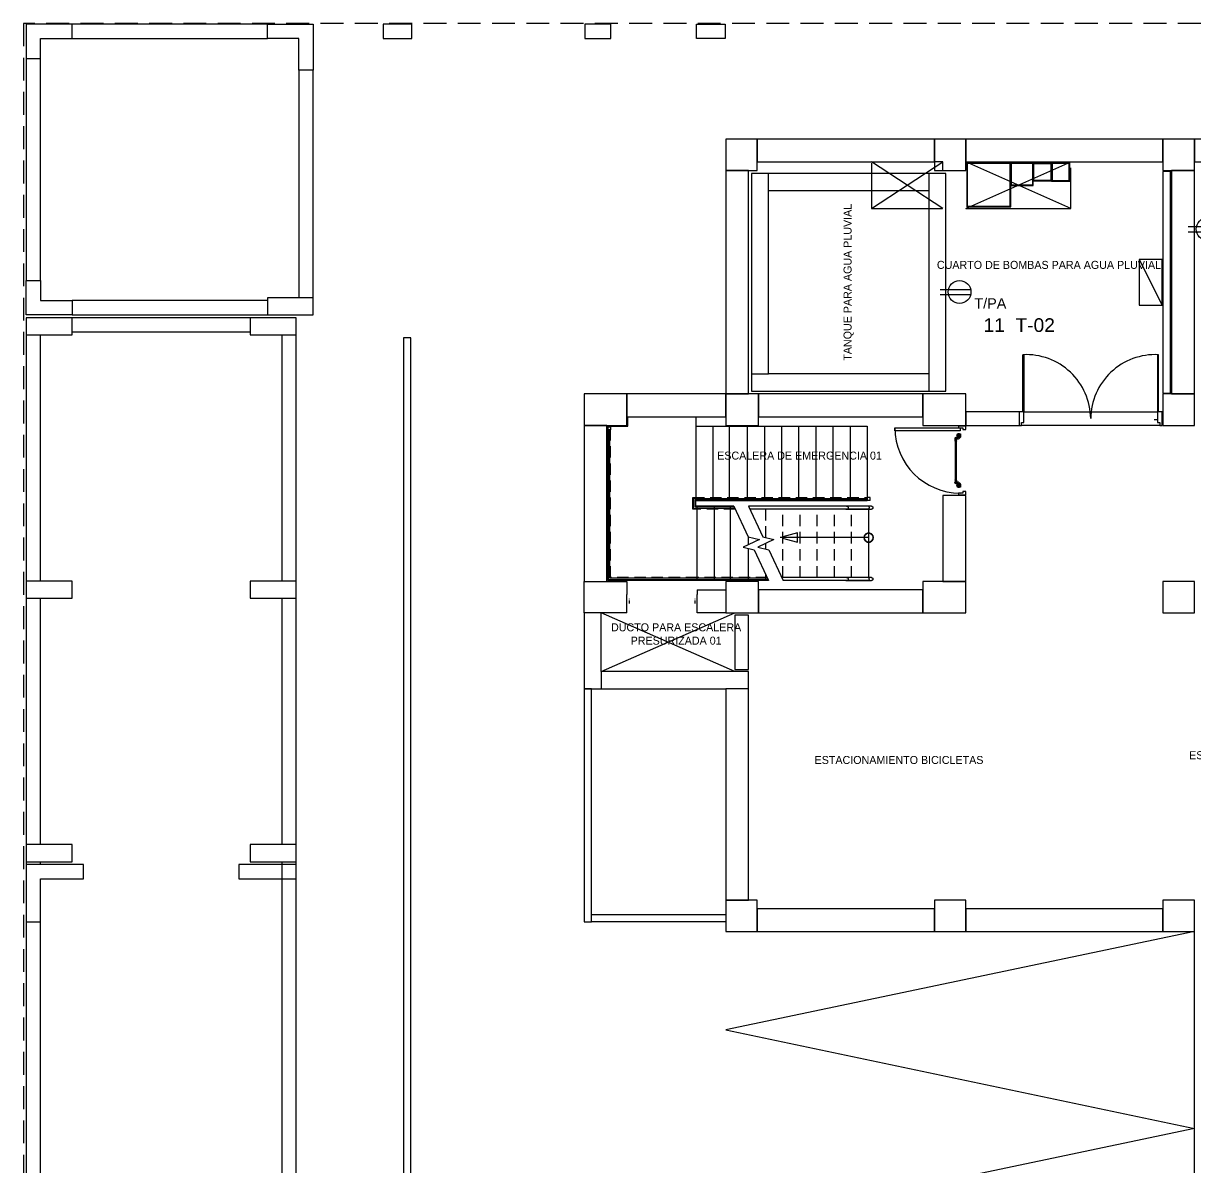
# Model space of a CAD drawing. Header units: metres. Extents: x 0 to 50, y 0 to 40.
# Drawn here: x 0 to 20.51, y 19.98 to 40 of the extents above; entities that cross this region are included whole.
import ezdxf

# ---------------------------------------------------------------- set-up
doc = ezdxf.new("R2010")
doc.units = ezdxf.units.M
doc.linetypes.add('dash', pattern=[0.6, 0.4, -0.2])
doc.linetypes.add('trazo pequeño', pattern=[0.3, 0.2, -0.1])
for name, color, linetype in [('ARQ-DUCTOS', 7, 'Continuous'), ('ARQ-ESCALERAS', 7, 'Continuous'), ('ARQ-LIMITE', 7, 'Continuous'), ('ARQ-MUROS', 7, 'Continuous'), ('ARQ-NOMBRES', 7, 'Continuous'), ('ARQ-PUERTAS', 7, 'Continuous'), ('ARQ-RAMPAS', 7, 'Continuous'), ('EST-COLUMNAS', 7, 'Continuous'), ('EST-PLACAS', 7, 'Continuous')]:
    doc.layers.add(name, color=color, linetype=linetype)
doc.layers.add('IE-TOMAS-T01', color=1, linetype='Continuous', lineweight=30, true_color=0xbb2738)
doc.layers.add('IE-TOMAS-T02', color=5, linetype='Continuous', lineweight=30, true_color=0x1268b2)
doc.styles.add('EI_TEXTO', font='arial.ttf')

# ---------------------------------------------------------------- blocks, each defined once
blk = doc.blocks.new('IE_TN_EST110')
at = {"color": 0, "lineweight": -2}
for p, q in [((-3.4, 0.45), (1.95, 0.45)), ((-3.4, -0.45), (1.95, -0.45))]:
    blk.add_line(p, q, dxfattribs=at)
blk.add_circle((0, 0), 2, dxfattribs=at)
at = {"color": 0, "style": 'EI_TEXTO', "flags": 1}
for tag in ['ALIMENTACION', 'TIPO', 'TABLERO', 'TENSION', 'SISTEMA', 'OBSERVACIONES', 'CONFIGURACION', 'CORRIENTE', 'CLASE_REFERENCIA', 'DESCRIPCION', 'MONTAJE', 'NORMA', 'PAGINA_DGE', 'NUM_TOMAS', 'ESTADO', 'FUENTE_CANTIDADES', 'IP']:
    blk.add_attdef(tag, (0, 0), '', height=2.5, dxfattribs=at)
at = {"color": 0, "style": 'EI_TEXTO'}
for tag, p in [('CODIGO', (10, 0.5)), ('DISTINTIVO', (2.9, -2.6)), ('CIRCUITO', (10, -3)), ('ALTURA', (10, -6.5)), ('NOTA_MONTAJE', (10, -10))]:
    blk.add_attdef(tag, p, '', height=2.5, dxfattribs=at)
blk = doc.blocks.new('IE_TN_M040')
at = {"color": 0, "lineweight": -2}
for p, q in [((-3.4, 0.45), (1.95, 0.45)), ((-3.4, -0.45), (1.95, -0.45))]:
    blk.add_line(p, q, dxfattribs=at)
blk.add_circle((0, 0), 2, dxfattribs=at)
at = {"color": 0, "style": 'EI_TEXTO', "flags": 1}
for tag in ['ALIMENTACION', 'TIPO', 'TABLERO', 'TENSION', 'SISTEMA', 'OBSERVACIONES', 'CONFIGURACION', 'CORRIENTE', 'CLASE_REFERENCIA', 'DESCRIPCION', 'MONTAJE', 'NORMA', 'PAGINA_DGE', 'NUM_TOMAS', 'ESTADO', 'FUENTE_CANTIDADES', 'IP']:
    blk.add_attdef(tag, (0, 0), '', height=2.5, dxfattribs=at)
at = {"color": 0, "style": 'EI_TEXTO'}
for tag, p in [('CODIGO', (10, 0.5)), ('DISTINTIVO', (2.9, -2.6)), ('CIRCUITO', (10, -3)), ('ALTURA', (10, -6.5)), ('NOTA_MONTAJE', (10, -10))]:
    blk.add_attdef(tag, p, '', height=2.5, dxfattribs=at)

msp = doc.modelspace()

# ---------------------------------------------------------------- linework, layer by layer
at = {"layer": 'ARQ-DUCTOS', "color": 0, "lineweight": -2}
for p, q in [((14.84, 36.76), (16.09, 37.575)), ((16.09, 36.76), (14.84, 37.575)), ((14.84, 37.552), (14.84, 37.383)), ((16.09, 37.575), (15.948, 37.575)), ((16.09, 37.433), (16.09, 37.575)), ((16.49, 36.76), (18.325, 37.575)), ((18.325, 36.76), (16.49, 37.575)), ((17.275, 37.56), (16.505, 37.56)), ((16.505, 37.56), (16.505, 36.79)), ((16.515, 37.55), (16.515, 36.8)), ((17.265, 37.55), (16.515, 37.55)), ((17.265, 36.8), (17.265, 37.55)), ((17.67, 37.56), (17.275, 37.56)), ((17.275, 37.56), (17.275, 37.165)), ((17.275, 36.79), (17.275, 37.56)), ((17.285, 37.55), (17.285, 37.175)), ((17.66, 37.55), (17.285, 37.55)), ((17.66, 37.175), (17.66, 37.55)), ((17.67, 37.56), (17.99, 37.56)), ((17.67, 37.24), (17.67, 37.56)), ((17.67, 37.165), (17.67, 37.56)), ((17.68, 37.55), (17.98, 37.55)), ((17.68, 37.25), (17.68, 37.55)), ((17.98, 37.55), (17.98, 37.25)), ((17.99, 37.56), (17.99, 37.24)), ((18.31, 37.56), (17.99, 37.56)), ((18.3, 37.55), (18, 37.55)), ((18, 37.55), (18, 37.25)), ((18.3, 37.25), (18.3, 37.55)), ((18.31, 37.24), (18.31, 37.56)), ((14.84, 37.367), (14.84, 37.083)), ((18.325, 36.76), (18.325, 37.47)), ((17.275, 37.165), (17.67, 37.165)), ((17.285, 37.175), (17.66, 37.175)), ((17.99, 37.24), (17.67, 37.24)), ((17.98, 37.25), (17.68, 37.25)), ((17.99, 37.24), (18.31, 37.24)), ((18, 37.25), (18.3, 37.25)), ((14.84, 37.067), (14.84, 36.76)), ((14.84, 36.76), (15.832, 36.76)), ((15.848, 36.76), (16.082, 36.76)), ((16.498, 36.76), (18.325, 36.76)), ((16.505, 36.79), (17.275, 36.79)), ((16.515, 36.8), (17.265, 36.8)), ((19.925, 35.87), (19.525, 35.87)), ((19.525, 35.87), (19.525, 35.07)), ((19.525, 35.87), (19.925, 35.07)), ((19.925, 35.07), (19.925, 35.87)), ((19.525, 35.07), (19.925, 35.07)), ((10.11, 28.655), (12.45, 29.685)), ((12.45, 28.655), (10.11, 29.685))]:
    msp.add_line(p, q, dxfattribs=at)
at = {"layer": 'ARQ-ESCALERAS', "color": 0, "lineweight": -2}
for p, q in [((10.575, 33.115), (11.765, 33.115)), ((10.575, 32.95), (10.575, 33.115)), ((11.765, 33.115), (11.765, 32.95)), ((10.225, 32.95), (10.575, 32.95)), ((10.225, 30.25), (10.225, 32.95)), ((10.237, 32.885), (10.263, 32.885)), ((10.237, 30.262), (10.237, 32.885)), ((10.263, 30.288), (10.263, 32.885)), ((11.765, 32.95), (14.765, 32.95)), ((11.765, 32.95), (11.765, 31.65)), ((12.065, 32.95), (12.065, 31.65)), ((12.35, 32.95), (12.35, 31.65)), ((12.665, 32.95), (12.665, 31.65)), ((12.965, 32.95), (12.965, 31.65)), ((13.265, 32.95), (13.265, 31.65)), ((13.565, 32.95), (13.565, 31.65)), ((13.865, 32.95), (13.865, 31.65)), ((14.165, 32.95), (14.165, 31.65)), ((14.465, 32.95), (14.465, 31.65)), ((14.765, 32.95), (14.765, 31.65)), ((11.727, 31.688), (14.765, 31.688)), ((11.727, 31.512), (11.727, 31.688)), ((11.753, 31.662), (14.765, 31.662)), ((11.753, 31.538), (11.753, 31.662)), ((11.765, 31.65), (14.765, 31.65)), ((11.765, 31.55), (11.765, 31.65)), ((14.765, 31.688), (14.765, 31.662)), ((11.79, 31.512), (11.727, 31.512)), ((11.79, 31.538), (11.753, 31.538)), ((12.433, 31.55), (11.765, 31.55)), ((11.79, 30.25), (11.79, 31.55)), ((12.439, 31.538), (11.79, 31.538)), ((12.451, 31.512), (11.79, 31.512)), ((12.09, 30.25), (12.09, 31.55)), ((12.375, 30.25), (12.375, 31.55)), ((12.433, 31.55), (12.683, 31.013)), ((12.69, 31.55), (12.687, 31.55)), ((12.687, 31.55), (12.71, 31.5)), ((14.79, 31.55), (12.687, 31.55)), ((12.99, 31.55), (12.69, 31.55)), ((14.79, 31.5), (12.71, 31.5)), ((13.29, 31.55), (12.99, 31.55)), ((13.59, 31.55), (13.29, 31.55)), ((13.89, 31.55), (13.59, 31.55)), ((14.19, 31.55), (13.89, 31.55)), ((14.49, 31.55), (14.19, 31.55)), ((14.79, 31.55), (14.39, 31.55)), ((14.39, 31.5), (14.79, 31.5)), ((14.79, 31.55), (14.49, 31.55)), ((14.84, 31.55), (14.79, 31.55)), ((14.79, 30.3), (14.79, 31.5)), ((14.79, 31.5), (14.84, 31.5)), ((12.683, 31.013), (12.878, 30.966)), ((12.69, 30.879), (12.69, 31.012)), ((13.29, 31.001), (13.243, 31.001)), ((13.543, 31.082), (13.29, 31.014)), ((13.29, 31.014), (13.29, 30.989)), ((13.59, 31.001), (13.29, 31.001)), ((13.29, 30.989), (13.345, 30.974)), ((13.345, 30.974), (13.543, 30.921)), ((13.543, 30.921), (13.543, 31.082)), ((13.89, 31.001), (13.59, 31.001)), ((14.19, 31.001), (13.89, 31.001)), ((14.49, 31.001), (14.19, 31.001)), ((14.79, 31.001), (14.49, 31.001)), ((14.718, 31.036), (14.71, 31.001)), ((14.71, 31.001), (14.718, 30.967)), ((14.74, 31.064), (14.718, 31.036)), ((14.772, 31.079), (14.74, 31.064)), ((14.808, 31.079), (14.772, 31.079)), ((14.84, 31.064), (14.808, 31.079)), ((14.862, 31.036), (14.84, 31.064)), ((14.87, 31.001), (14.862, 31.036)), ((14.862, 30.967), (14.87, 31.001)), ((12.878, 30.966), (12.594, 30.834)), ((12.594, 30.834), (12.789, 30.787)), ((12.69, 30.25), (12.69, 30.811)), ((12.789, 30.787), (13.039, 30.25)), ((14.718, 30.967), (14.74, 30.939)), ((14.74, 30.939), (14.772, 30.923)), ((14.772, 30.923), (14.79, 30.923)), ((14.79, 30.923), (14.808, 30.923)), ((14.808, 30.923), (14.84, 30.939)), ((14.84, 30.939), (14.862, 30.967)), ((12.99, 30.25), (12.99, 30.355)), ((11.79, 30.25), (10.225, 30.25)), ((11.79, 30.262), (10.237, 30.262)), ((11.79, 30.288), (10.263, 30.288)), ((13.021, 30.288), (11.79, 30.288)), ((13.033, 30.262), (11.79, 30.262)), ((13.039, 30.25), (11.79, 30.25)), ((13.27, 30.3), (13.293, 30.25)), ((14.79, 30.3), (13.27, 30.3)), ((13.59, 30.25), (13.293, 30.25)), ((14.79, 30.25), (13.293, 30.25)), ((13.89, 30.25), (13.59, 30.25)), ((14.19, 30.25), (13.89, 30.25)), ((14.49, 30.25), (14.19, 30.25)), ((14.79, 30.3), (14.39, 30.3)), ((14.39, 30.25), (14.79, 30.25)), ((14.79, 30.25), (14.49, 30.25)), ((14.84, 30.3), (14.79, 30.3)), ((14.79, 30.25), (14.84, 30.25))]:
    msp.add_line(p, q, dxfattribs=at)
at = {"layer": 'ARQ-ESCALERAS', "color": 0, "linetype": 'Trazo pequeño', "lineweight": -2}
for p, q in [((10.275, 32.935), (10.225, 32.935)), ((10.225, 32.935), (10.225, 32.885)), ((10.225, 30.25), (10.225, 32.935)), ((10.275, 32.885), (10.225, 32.885)), ((10.275, 32.935), (10.275, 32.885)), ((10.275, 30.3), (10.275, 32.935)), ((11.715, 31.7), (14.765, 31.7)), ((11.715, 31.5), (11.715, 31.7)), ((14.765, 31.65), (14.765, 31.7)), ((14.815, 31.7), (14.765, 31.7)), ((14.815, 31.65), (14.765, 31.65)), ((14.815, 31.65), (14.815, 31.7)), ((11.79, 31.5), (11.715, 31.5)), ((11.79, 31.55), (11.765, 31.55)), ((12.433, 31.55), (11.79, 31.55)), ((12.456, 31.5), (11.79, 31.5)), ((12.433, 31.55), (12.456, 31.5)), ((12.99, 31), (12.99, 31.5)), ((13.29, 30.3), (13.29, 31.5)), ((13.59, 30.3), (13.59, 31.5)), ((13.89, 30.3), (13.89, 31.5)), ((14.19, 30.3), (14.19, 31.5)), ((14.49, 30.3), (14.49, 31.5)), ((12.99, 30.8), (12.99, 30.9)), ((11.79, 30.3), (10.275, 30.3)), ((13.016, 30.3), (11.79, 30.3)), ((13.016, 30.3), (13.039, 30.25))]:
    msp.add_line(p, q, dxfattribs=at)
at = {"layer": 'ARQ-ESCALERAS', "color": 0, "linetype": 'Continuous', "lineweight": -2}
for p, q in [((12.687, 31.55), (12.937, 31.013)), ((12.937, 31.013), (13.132, 30.966)), ((13.132, 30.966), (12.848, 30.834)), ((12.848, 30.834), (13.043, 30.787)), ((13.043, 30.787), (13.293, 30.25))]:
    msp.add_line(p, q, dxfattribs=at)
at = {"layer": 'ARQ-ESCALERAS', "color": 0, "lineweight": -2, "flags": 128}
for points in [[(14.39, 31.5), (14.399, 31.5), (14.408, 31.501), (14.416, 31.503), (14.423, 31.506), (14.429, 31.51), (14.433, 31.513), (14.437, 31.518), (14.438, 31.522), (14.438, 31.527), (14.437, 31.531), (14.433, 31.536), (14.429, 31.54), (14.423, 31.543), (14.416, 31.546), (14.408, 31.548), (14.399, 31.549), (14.39, 31.55)], [(14.39, 30.25), (14.399, 30.251), (14.408, 30.252), (14.416, 30.254), (14.423, 30.257), (14.429, 30.26), (14.433, 30.264), (14.437, 30.269), (14.438, 30.273), (14.438, 30.278), (14.437, 30.282), (14.433, 30.287), (14.429, 30.29), (14.423, 30.294), (14.416, 30.297), (14.408, 30.299), (14.399, 30.3), (14.39, 30.3)]]:
    msp.add_lwpolyline(points, dxfattribs=at)
at = {"layer": 'ARQ-ESCALERAS', "color": 0, "lineweight": -2}
msp.add_circle((14.79, 31.001), 0.08, dxfattribs=at)
for points, knots in [([(14.79, 31.55), (14.791, 31.55), (14.792, 31.549), (14.794, 31.546), (14.795, 31.542), (14.796, 31.535), (14.797, 31.525), (14.796, 31.514), (14.795, 31.507), (14.794, 31.503), (14.792, 31.5), (14.791, 31.5), (14.79, 31.5)], [0, 0, 0, 0, 0.083333, 0.166667, 0.25, 0.333333, 0.5, 0.666667, 0.75, 0.833333, 0.916667, 1, 1, 1, 1]), ([(14.84, 31.55), (14.842, 31.55), (14.845, 31.549), (14.85, 31.548), (14.852, 31.547), (14.854, 31.545), (14.856, 31.544), (14.857, 31.543), (14.859, 31.541), (14.86, 31.539), (14.862, 31.537), (14.863, 31.534), (14.865, 31.53), (14.865, 31.525), (14.865, 31.519), (14.863, 31.515), (14.862, 31.512), (14.86, 31.51), (14.859, 31.508), (14.857, 31.507), (14.855, 31.505), (14.853, 31.503), (14.851, 31.502), (14.849, 31.501), (14.845, 31.5), (14.842, 31.5), (14.84, 31.5)], [0, 0, 0, 0, 0.083333, 0.125, 0.166667, 0.1875, 0.208333, 0.25, 0.270833, 0.291667, 0.333333, 0.375, 0.416667, 0.5, 0.583333, 0.625, 0.666667, 0.708333, 0.729167, 0.75, 0.791667, 0.833333, 0.854167, 0.875, 0.916667, 1, 1, 1, 1]), ([(14.79, 30.3), (14.791, 30.3), (14.792, 30.3), (14.794, 30.297), (14.795, 30.293), (14.796, 30.286), (14.797, 30.275), (14.796, 30.265), (14.795, 30.258), (14.794, 30.254), (14.792, 30.251), (14.791, 30.25), (14.79, 30.25)], [0, 0, 0, 0, 0.083333, 0.166667, 0.25, 0.333333, 0.5, 0.666667, 0.75, 0.833333, 0.916667, 1, 1, 1, 1]), ([(14.84, 30.3), (14.842, 30.3), (14.845, 30.3), (14.85, 30.299), (14.852, 30.297), (14.854, 30.296), (14.856, 30.295), (14.857, 30.293), (14.859, 30.292), (14.86, 30.29), (14.862, 30.288), (14.863, 30.285), (14.865, 30.281), (14.865, 30.275), (14.865, 30.27), (14.863, 30.266), (14.862, 30.263), (14.86, 30.261), (14.859, 30.259), (14.857, 30.257), (14.855, 30.256), (14.853, 30.254), (14.851, 30.253), (14.849, 30.252), (14.845, 30.251), (14.842, 30.25), (14.84, 30.25)], [0, 0, 0, 0, 0.083333, 0.125, 0.166667, 0.1875, 0.208333, 0.25, 0.270833, 0.291667, 0.333333, 0.375, 0.416667, 0.5, 0.583333, 0.625, 0.666667, 0.708333, 0.729167, 0.75, 0.791667, 0.833333, 0.854167, 0.875, 0.916667, 1, 1, 1, 1])]:
    msp.add_open_spline(points, degree=3, knots=knots, dxfattribs=at)
at = {"layer": 'ARQ-LIMITE', "color": 0, "linetype": 'Dash', "lineweight": -2}
for p, q in [((0, 40), (0, 0)), ((50, 40), (0, 40))]:
    msp.add_line(p, q, dxfattribs=at)
at = {"layer": 'ARQ-MUROS', "color": 0, "lineweight": -2}
for p, q in [((4.27, 39.985), (0.85, 39.985)), ((0.85, 39.735), (4.27, 39.735)), ((0.05, 39.385), (0.05, 35.5)), ((0.3, 35.5), (0.3, 39.385)), ((4.82, 39.185), (4.82, 35.2)), ((5.07, 35.2), (5.07, 39.185)), ((25.52, 37.975), (20.49, 37.975)), ((20.49, 37.975), (20.49, 37.575)), ((20.49, 37.575), (25.52, 37.575)), ((19.94, 37.41), (19.94, 33.53)), ((20.07, 37.41), (19.94, 37.41)), ((20.07, 33.53), (20.07, 37.41)), ((4.27, 35.15), (0.85, 35.15)), ((0.85, 34.9), (4.27, 34.9)), ((3.97, 34.85), (0.85, 34.85)), ((0.05, 34.55), (0.05, 30.239)), ((0.3, 30.239), (0.3, 34.55)), ((0.85, 34.6), (3.97, 34.6)), ((4.52, 34.55), (4.52, 30.239)), ((4.77, 30.239), (4.77, 34.55)), ((6.65, 34.5), (6.65, 5.37)), ((6.78, 34.5), (6.65, 34.5)), ((6.78, 5.37), (6.78, 34.5)), ((19.94, 33.53), (20.07, 33.53)), ((17.425, 33.205), (16.49, 33.205)), ((16.49, 33.205), (16.49, 32.965)), ((17.505, 33.205), (19.845, 33.205)), ((16.49, 32.965), (17.425, 32.965)), ((19.882, 32.965), (17.467, 32.965)), ((0.05, 29.939), (0.05, 25.627)), ((0.3, 25.627), (0.3, 29.939)), ((4.52, 29.939), (4.52, 25.627)), ((4.77, 25.627), (4.77, 29.939)), ((10.6, 29.929), (10.6, 29.921)), ((10.6, 29.902), (10.6, 29.848)), ((11.75, 29.929), (11.75, 29.921)), ((11.75, 29.902), (11.75, 29.848)), ((12.69, 29.645), (12.45, 29.645)), ((12.45, 29.645), (12.45, 28.695)), ((12.69, 28.695), (12.69, 29.645)), ((12.45, 28.695), (12.69, 28.695)), ((9.81, 28.355), (9.81, 24.275)), ((9.94, 24.275), (9.94, 28.355)), ((12.29, 28.355), (12.29, 24.655)), ((12.69, 24.655), (12.69, 28.355)), ((0.05, 25.327), (0.05, 25.277)), ((0.3, 25.277), (0.3, 25.327)), ((4.52, 25.327), (4.52, 5.62)), ((4.77, 5.62), (4.77, 25.327)), ((12.29, 24.655), (12.69, 24.655)), ((15.94, 24.505), (12.84, 24.505)), ((12.84, 24.505), (12.84, 24.105)), ((15.94, 24.105), (15.94, 24.505)), ((19.94, 24.505), (16.49, 24.505)), ((16.49, 24.505), (16.49, 24.105)), ((19.94, 24.105), (19.94, 24.505)), ((0.05, 24.277), (0.05, 18.655)), ((0.3, 18.655), (0.3, 24.277)), ((9.81, 24.275), (9.94, 24.275)), ((9.94, 24.405), (12.29, 24.405)), ((12.29, 24.275), (9.94, 24.275)), ((12.84, 24.105), (15.94, 24.105)), ((16.49, 24.105), (19.94, 24.105))]:
    msp.add_line(p, q, dxfattribs=at)
at = {"layer": 'ARQ-PUERTAS', "color": 0, "lineweight": -2}
for p, q in [((17.49, 33.205), (17.49, 34.202)), ((17.505, 34.202), (17.49, 34.202)), ((17.505, 34.202), (17.505, 33.205)), ((19.846, 34.202), (19.846, 33.205)), ((19.846, 34.202), (19.86, 34.202)), ((19.86, 33.205), (19.86, 34.202)), ((17.505, 33.205), (17.425, 33.205)), ((17.425, 33.205), (17.425, 32.965)), ((17.505, 33.015), (17.505, 33.205)), ((19.835, 33.065), (19.785, 33.065)), ((19.925, 33.205), (19.845, 33.205)), ((19.845, 33.205), (19.845, 33.015)), ((19.925, 32.965), (19.925, 33.205)), ((15.25, 32.92), (16.39, 32.92)), ((15.25, 32.87), (15.25, 32.92)), ((16.39, 32.87), (15.25, 32.87)), ((16.335, 32.792), (16.347, 32.819)), ((16.358, 32.819), (16.347, 32.819)), ((16.359, 32.792), (16.358, 32.819)), ((16.371, 32.819), (16.358, 32.819)), ((16.49, 32.95), (16.36, 32.95)), ((16.36, 32.95), (16.36, 32.92)), ((16.36, 32.92), (16.44, 32.92)), ((16.374, 32.792), (16.371, 32.819)), ((16.377, 32.819), (16.371, 32.819)), ((16.377, 32.792), (16.377, 32.819)), ((16.377, 32.819), (16.395, 32.819)), ((16.39, 32.92), (16.39, 32.87)), ((16.397, 32.819), (16.395, 32.819)), ((16.395, 32.819), (16.395, 32.792)), ((16.397, 32.792), (16.397, 32.819)), ((16.397, 32.819), (16.399, 32.819)), ((16.399, 32.792), (16.399, 32.819)), ((16.44, 32.92), (16.44, 32.89)), ((16.44, 32.89), (16.49, 32.89)), ((16.49, 32.89), (16.49, 32.95)), ((17.425, 32.965), (17.467, 32.965)), ((17.467, 33.015), (17.505, 33.015)), ((17.467, 32.965), (17.467, 33.015)), ((19.845, 33.015), (19.882, 33.015)), ((19.882, 33.015), (19.882, 32.965)), ((19.882, 32.965), (19.925, 32.965)), ((16.297, 32.745), (16.297, 32.737)), ((16.297, 32.737), (16.297, 32.726)), ((16.297, 32.726), (16.299, 32.725)), ((16.298, 32.726), (16.3, 32.718)), ((16.3, 32.725), (16.3, 32.725)), ((16.301, 32.715), (16.301, 32.717)), ((16.303, 32.691), (16.301, 32.715)), ((16.303, 32.691), (16.303, 32.69)), ((16.304, 32.735), (16.346, 32.735)), ((16.304, 32.691), (16.304, 32.008)), ((16.308, 32.751), (16.308, 32.736)), ((16.308, 32.736), (16.308, 32.728)), ((16.309, 32.728), (16.352, 32.728)), ((16.319, 32.726), (16.326, 32.727)), ((16.323, 32.691), (16.327, 32.691)), ((16.327, 32.719), (16.328, 32.728)), ((16.327, 32.716), (16.327, 32.718)), ((16.328, 32.692), (16.327, 32.716)), ((16.328, 32.692), (16.327, 32.691)), ((16.327, 32.008), (16.327, 32.691)), ((16.335, 32.792), (16.335, 32.791)), ((16.342, 32.792), (16.335, 32.792)), ((16.335, 32.791), (16.342, 32.791)), ((16.347, 32.77), (16.335, 32.791)), ((16.342, 32.792), (16.343, 32.792)), ((16.343, 32.791), (16.342, 32.791)), ((16.359, 32.792), (16.343, 32.792)), ((16.343, 32.791), (16.359, 32.791)), ((16.347, 32.77), (16.349, 32.77)), ((16.36, 32.77), (16.349, 32.77)), ((16.374, 32.792), (16.359, 32.792)), ((16.359, 32.791), (16.359, 32.792)), ((16.374, 32.791), (16.359, 32.791)), ((16.359, 32.785), (16.359, 32.791)), ((16.359, 32.785), (16.367, 32.785)), ((16.364, 32.77), (16.362, 32.77)), ((16.368, 32.77), (16.371, 32.77)), ((16.371, 32.77), (16.374, 32.791)), ((16.371, 32.77), (16.377, 32.77)), ((16.374, 32.792), (16.376, 32.792)), ((16.374, 32.792), (16.377, 32.792)), ((16.374, 32.791), (16.377, 32.791)), ((16.376, 32.791), (16.374, 32.791)), ((16.375, 32.77), (16.375, 32.767)), ((16.375, 32.767), (16.375, 32.758)), ((16.395, 32.792), (16.377, 32.792)), ((16.377, 32.791), (16.377, 32.792)), ((16.395, 32.791), (16.377, 32.791)), ((16.377, 32.77), (16.377, 32.791)), ((16.395, 32.77), (16.377, 32.77)), ((16.395, 32.792), (16.397, 32.792)), ((16.396, 32.792), (16.395, 32.792)), ((16.395, 32.791), (16.395, 32.792)), ((16.395, 32.791), (16.396, 32.791)), ((16.397, 32.791), (16.395, 32.791)), ((16.395, 32.791), (16.395, 32.77)), ((16.395, 32.77), (16.397, 32.77)), ((16.399, 32.792), (16.397, 32.792)), ((16.397, 32.792), (16.397, 32.792)), ((16.397, 32.791), (16.397, 32.792)), ((16.399, 32.791), (16.397, 32.791)), ((16.397, 32.791), (16.397, 32.791)), ((16.397, 32.77), (16.397, 32.791)), ((16.397, 32.785), (16.397, 32.77)), ((16.397, 32.785), (16.397, 32.785)), ((16.397, 32.77), (16.397, 32.77)), ((16.398, 32.785), (16.398, 32.774)), ((16.399, 32.785), (16.398, 32.785)), ((16.399, 32.791), (16.399, 32.792)), ((16.399, 32.792), (16.399, 32.792)), ((16.399, 32.791), (16.399, 32.791)), ((16.399, 32.77), (16.399, 32.791)), ((16.399, 32.774), (16.399, 32.785)), ((16.399, 32.774), (16.399, 32.77)), ((16.399, 32.77), (16.399, 32.76)), ((16.303, 32.009), (16.301, 31.984)), ((16.303, 32.009), (16.304, 32.01)), ((16.327, 32.008), (16.321, 32.008)), ((16.328, 32.008), (16.328, 32.009)), ((16.328, 32.008), (16.328, 31.983)), ((16.299, 31.974), (16.297, 31.973)), ((16.297, 31.973), (16.297, 31.962)), ((16.297, 31.962), (16.297, 31.954)), ((16.301, 31.982), (16.3, 31.974)), ((16.3, 31.974), (16.302, 31.974)), ((16.3, 31.974), (16.3, 31.974)), ((16.301, 31.984), (16.301, 31.982)), ((16.308, 31.974), (16.302, 31.974)), ((16.346, 31.964), (16.304, 31.964)), ((16.308, 31.971), (16.308, 31.964)), ((16.308, 31.964), (16.308, 31.948)), ((16.352, 31.971), (16.309, 31.971)), ((16.328, 31.983), (16.327, 31.981)), ((16.328, 31.972), (16.328, 31.98)), ((16.329, 31.973), (16.328, 31.973)), ((16.335, 31.91), (16.346, 31.928)), ((16.335, 31.91), (16.335, 31.908)), ((16.342, 31.91), (16.335, 31.91)), ((16.347, 31.881), (16.335, 31.908)), ((16.335, 31.908), (16.342, 31.908)), ((16.342, 31.91), (16.343, 31.91)), ((16.343, 31.908), (16.342, 31.908)), ((16.359, 31.91), (16.343, 31.91)), ((16.343, 31.908), (16.359, 31.908)), ((16.347, 31.881), (16.358, 31.881)), ((16.358, 31.931), (16.353, 31.931)), ((16.359, 31.91), (16.358, 31.931)), ((16.363, 31.931), (16.358, 31.931)), ((16.358, 31.881), (16.359, 31.908)), ((16.358, 31.881), (16.371, 31.881)), ((16.374, 31.91), (16.359, 31.91)), ((16.359, 31.908), (16.359, 31.91)), ((16.359, 31.908), (16.374, 31.908)), ((16.365, 31.931), (16.363, 31.931)), ((16.365, 31.931), (16.397, 31.931)), ((16.374, 31.91), (16.371, 31.929)), ((16.371, 31.881), (16.374, 31.908)), ((16.371, 31.881), (16.377, 31.881)), ((16.374, 31.91), (16.376, 31.91)), ((16.374, 31.91), (16.377, 31.91)), ((16.377, 31.908), (16.374, 31.908)), ((16.375, 31.941), (16.375, 31.932)), ((16.375, 31.932), (16.375, 31.931)), ((16.377, 31.908), (16.376, 31.908)), ((16.377, 31.91), (16.377, 31.925)), ((16.395, 31.91), (16.377, 31.91)), ((16.377, 31.908), (16.377, 31.91)), ((16.377, 31.908), (16.395, 31.908)), ((16.377, 31.881), (16.377, 31.908)), ((16.395, 31.881), (16.377, 31.881)), ((16.395, 31.928), (16.395, 31.91)), ((16.395, 31.91), (16.397, 31.91)), ((16.396, 31.91), (16.395, 31.91)), ((16.395, 31.908), (16.395, 31.91)), ((16.397, 31.908), (16.395, 31.908)), ((16.395, 31.908), (16.395, 31.881)), ((16.395, 31.908), (16.396, 31.908)), ((16.395, 31.881), (16.397, 31.881)), ((16.397, 31.931), (16.397, 31.931)), ((16.397, 31.91), (16.397, 31.929)), ((16.399, 31.91), (16.397, 31.91)), ((16.397, 31.91), (16.397, 31.91)), ((16.397, 31.908), (16.397, 31.91)), ((16.397, 31.908), (16.399, 31.908)), ((16.397, 31.881), (16.397, 31.908)), ((16.397, 31.908), (16.397, 31.908)), ((16.399, 31.881), (16.397, 31.881)), ((16.398, 31.927), (16.398, 31.928)), ((16.399, 31.939), (16.399, 31.929)), ((16.399, 31.929), (16.399, 31.925)), ((16.399, 31.91), (16.399, 31.925)), ((16.399, 31.908), (16.399, 31.91)), ((16.399, 31.91), (16.399, 31.91)), ((16.399, 31.881), (16.399, 31.908)), ((16.399, 31.908), (16.399, 31.908)), ((16.44, 31.81), (16.44, 31.78)), ((16.49, 31.81), (16.44, 31.81)), ((16.49, 31.75), (16.49, 31.81)), ((16.44, 31.78), (16.36, 31.78)), ((16.36, 31.78), (16.36, 31.75)), ((16.36, 31.75), (16.49, 31.75))]:
    msp.add_line(p, q, dxfattribs=at)
at = {"layer": 'ARQ-PUERTAS', "color": 0, "lineweight": -2, "flags": 128}
for points in [[(16.307, 32.728), (16.299, 32.727), (16.297, 32.726)], [(16.301, 32.717), (16.301, 32.718), (16.3, 32.718)], [(16.303, 32.69), (16.309, 32.688), (16.313, 32.687), (16.315, 32.687)], [(16.327, 32.691), (16.321, 32.689), (16.318, 32.688), (16.316, 32.687)], [(16.327, 32.718), (16.327, 32.719), (16.327, 32.719)], [(16.329, 32.726), (16.339, 32.727), (16.35, 32.728)], [(16.304, 32.01), (16.31, 32.012), (16.313, 32.012), (16.315, 32.012)], [(16.328, 32.009), (16.322, 32.011), (16.319, 32.012), (16.317, 32.012)], [(16.297, 31.973), (16.299, 31.972), (16.307, 31.971)], [(16.301, 31.982), (16.301, 31.982), (16.301, 31.982)], [(16.327, 31.981), (16.328, 31.98), (16.328, 31.98)], [(16.35, 31.971), (16.339, 31.972), (16.329, 31.973)], [(16.395, 31.928), (16.386, 31.927), (16.377, 31.925)], [(16.397, 31.931), (16.397, 31.93), (16.397, 31.929)]]:
    msp.add_lwpolyline(points, dxfattribs=at)
at = {"layer": 'ARQ-PUERTAS', "color": 0, "lineweight": -2}
for centre, radius, start, end in [((17.545, 33.073), 1.13, 0.5916, 92.8072), ((19.805, 33.073), 1.13, 87.1928, 179.4084), ((16.39, 32.92), 1.14, 180, -90)]:
    msp.add_arc(centre, radius, start, end, dxfattribs=at)
for centre, major_axis, start_param, end_param in [((16.314, 32.718), (0.0132, 0.0007), 1.972043, 3.714192), ((16.314, 32.719), (0.0135, 0.0007), 2.928793, 3.714192), ((16.313, 32.727), (0.015, 0.0008), 3.714192, 5.173676), ((16.314, 32.716), (0.0132, 0.0007), 3.146843, 3.714192), ((16.315, 32.691), (0.0124, 0.0006), 2.928793, 3.714192), ((16.315, 32.69), (0.0119, 0.0006), 2.608853, 3.714192), ((16.316, 32.009), (0.0119, -0.0006), 2.572338, 3.354392), ((16.316, 32.008), (0.0124, -0.0006), 2.568994, 3.354392), ((16.314, 31.981), (0.0135, -0.0007), 2.568994, 3.354392), ((16.314, 31.984), (0.0132, -0.0007), 3.138918, 5.710586), ((16.314, 31.973), (0.0141, -0.0007), 0.86827, 2.568994), ((16.314, 31.982), (0.0132, -0.0007), 5.113256, 5.710586)]:
    msp.add_ellipse(centre, major_axis=major_axis, ratio=0.032529, start_param=start_param, end_param=end_param, dxfattribs=at)
for points in [[(16.297, 32.745), (16.297, 32.746), (16.298, 32.747), (16.302, 32.749), (16.306, 32.75), (16.308, 32.751)], [(16.297, 32.737), (16.297, 32.737), (16.298, 32.736), (16.3, 32.736), (16.302, 32.735)], [(16.302, 32.736), (16.3, 32.736), (16.298, 32.736), (16.297, 32.737), (16.297, 32.737)], [(16.308, 32.736), (16.307, 32.736), (16.305, 32.735), (16.303, 32.735), (16.302, 32.736)], [(16.302, 32.735), (16.303, 32.735), (16.303, 32.735), (16.304, 32.735)], [(16.305, 32.735), (16.306, 32.735), (16.307, 32.735), (16.308, 32.736)], [(16.308, 32.728), (16.308, 32.728), (16.308, 32.728), (16.308, 32.728), (16.307, 32.728)], [(16.308, 32.751), (16.308, 32.751), (16.309, 32.751), (16.309, 32.752), (16.309, 32.752)], [(16.314, 32.737), (16.313, 32.737), (16.311, 32.736), (16.309, 32.736), (16.308, 32.736)], [(16.314, 32.729), (16.313, 32.729), (16.311, 32.728), (16.309, 32.728), (16.308, 32.728)], [(16.309, 32.752), (16.31, 32.752), (16.31, 32.752), (16.311, 32.752), (16.311, 32.753)], [(16.311, 32.753), (16.312, 32.753), (16.313, 32.754), (16.314, 32.754), (16.314, 32.754)], [(16.314, 32.754), (16.318, 32.756), (16.325, 32.76), (16.331, 32.762), (16.335, 32.764)], [(16.314, 32.737), (16.317, 32.737), (16.322, 32.739), (16.327, 32.742), (16.329, 32.744)], [(16.329, 32.744), (16.327, 32.742), (16.322, 32.739), (16.317, 32.737), (16.314, 32.737)], [(16.314, 32.737), (16.314, 32.737), (16.314, 32.737), (16.314, 32.737), (16.314, 32.737)], [(16.321, 32.732), (16.32, 32.731), (16.318, 32.73), (16.315, 32.729), (16.314, 32.729)], [(16.335, 32.741), (16.332, 32.739), (16.328, 32.737), (16.323, 32.734), (16.321, 32.732)], [(16.329, 32.744), (16.33, 32.745), (16.332, 32.746), (16.334, 32.747), (16.335, 32.748)], [(16.335, 32.748), (16.334, 32.747), (16.332, 32.746), (16.33, 32.745), (16.329, 32.744)], [(16.335, 32.748), (16.338, 32.751), (16.346, 32.756), (16.355, 32.76), (16.36, 32.762)], [(16.36, 32.762), (16.355, 32.76), (16.346, 32.756), (16.338, 32.751), (16.335, 32.748)], [(16.36, 32.753), (16.355, 32.751), (16.346, 32.748), (16.338, 32.743), (16.335, 32.741)], [(16.339, 32.785), (16.341, 32.783), (16.344, 32.778), (16.347, 32.773), (16.349, 32.77)], [(16.359, 32.785), (16.355, 32.785), (16.349, 32.785), (16.342, 32.785), (16.34, 32.785), (16.339, 32.785)], [(16.353, 32.728), (16.354, 32.728), (16.355, 32.728), (16.356, 32.729)], [(16.356, 32.729), (16.357, 32.729), (16.359, 32.73), (16.361, 32.731), (16.362, 32.732)], [(16.36, 32.771), (16.36, 32.771), (16.361, 32.771), (16.362, 32.771), (16.363, 32.771)], [(16.36, 32.762), (16.362, 32.763), (16.367, 32.765), (16.373, 32.767), (16.375, 32.767)], [(16.375, 32.767), (16.373, 32.767), (16.367, 32.765), (16.362, 32.763), (16.36, 32.762)], [(16.375, 32.758), (16.373, 32.757), (16.367, 32.756), (16.362, 32.754), (16.36, 32.753)], [(16.362, 32.732), (16.365, 32.734), (16.371, 32.738), (16.376, 32.742), (16.379, 32.744)], [(16.363, 32.771), (16.364, 32.771), (16.366, 32.771), (16.367, 32.772)], [(16.368, 32.77), (16.368, 32.772), (16.368, 32.778), (16.367, 32.783), (16.367, 32.785)], [(16.391, 32.76), (16.39, 32.76), (16.386, 32.76), (16.381, 32.759), (16.377, 32.758), (16.375, 32.758)], [(16.379, 32.744), (16.382, 32.746), (16.388, 32.751), (16.395, 32.756), (16.398, 32.759), (16.399, 32.76)], [(16.399, 32.76), (16.399, 32.76), (16.398, 32.76), (16.396, 32.761), (16.394, 32.761), (16.392, 32.761), (16.391, 32.76)], [(16.397, 32.774), (16.398, 32.774), (16.398, 32.774), (16.399, 32.774)], [(16.398, 32.77), (16.398, 32.77), (16.399, 32.77), (16.399, 32.77)], [(16.399, 32.77), (16.399, 32.77), (16.398, 32.77), (16.398, 32.77)], [(16.399, 32.774), (16.399, 32.774), (16.399, 32.774), (16.399, 32.774), (16.399, 32.774)], [(16.302, 31.964), (16.3, 31.964), (16.298, 31.963), (16.297, 31.963), (16.297, 31.962)], [(16.297, 31.962), (16.297, 31.962), (16.298, 31.963), (16.3, 31.963), (16.302, 31.964)], [(16.308, 31.948), (16.306, 31.949), (16.302, 31.951), (16.298, 31.953), (16.297, 31.954), (16.297, 31.954)], [(16.304, 31.964), (16.303, 31.964), (16.303, 31.964), (16.302, 31.964)], [(16.302, 31.964), (16.303, 31.964), (16.305, 31.964), (16.307, 31.964), (16.308, 31.964)], [(16.308, 31.964), (16.307, 31.964), (16.306, 31.964), (16.305, 31.964)], [(16.307, 31.971), (16.308, 31.971), (16.308, 31.971), (16.308, 31.971), (16.308, 31.971)], [(16.308, 31.971), (16.309, 31.971), (16.311, 31.971), (16.313, 31.971), (16.314, 31.97)], [(16.314, 31.963), (16.313, 31.963), (16.311, 31.963), (16.309, 31.964), (16.308, 31.964)], [(16.308, 31.964), (16.309, 31.963), (16.311, 31.963), (16.313, 31.963), (16.314, 31.963)], [(16.309, 31.948), (16.309, 31.948), (16.309, 31.948), (16.308, 31.948), (16.308, 31.948)], [(16.311, 31.947), (16.311, 31.947), (16.31, 31.947), (16.31, 31.948), (16.309, 31.948)], [(16.314, 31.945), (16.314, 31.945), (16.313, 31.946), (16.312, 31.946), (16.311, 31.947)], [(16.314, 31.97), (16.315, 31.97), (16.318, 31.969), (16.32, 31.968), (16.321, 31.967)], [(16.329, 31.955), (16.327, 31.957), (16.322, 31.96), (16.317, 31.962), (16.314, 31.963)], [(16.314, 31.963), (16.314, 31.963), (16.314, 31.963), (16.314, 31.963), (16.314, 31.963)], [(16.314, 31.963), (16.314, 31.963), (16.314, 31.963), (16.314, 31.963), (16.314, 31.962)], [(16.314, 31.962), (16.317, 31.962), (16.322, 31.96), (16.327, 31.957), (16.329, 31.955)], [(16.335, 31.935), (16.331, 31.937), (16.325, 31.94), (16.318, 31.943), (16.314, 31.945)], [(16.321, 31.967), (16.323, 31.966), (16.328, 31.963), (16.332, 31.96), (16.335, 31.958)], [(16.335, 31.951), (16.334, 31.952), (16.332, 31.953), (16.33, 31.955), (16.329, 31.955)], [(16.329, 31.955), (16.33, 31.955), (16.332, 31.953), (16.334, 31.952), (16.335, 31.951)], [(16.335, 31.958), (16.338, 31.956), (16.346, 31.952), (16.355, 31.948), (16.36, 31.946)], [(16.36, 31.937), (16.355, 31.939), (16.346, 31.944), (16.338, 31.949), (16.335, 31.951)], [(16.335, 31.951), (16.338, 31.948), (16.346, 31.943), (16.355, 31.939), (16.36, 31.937)], [(16.353, 31.931), (16.351, 31.93), (16.348, 31.929), (16.346, 31.928), (16.346, 31.928)], [(16.356, 31.971), (16.355, 31.971), (16.354, 31.971), (16.353, 31.971)], [(16.362, 31.967), (16.361, 31.968), (16.359, 31.969), (16.357, 31.97), (16.356, 31.971)], [(16.36, 31.946), (16.362, 31.946), (16.367, 31.944), (16.373, 31.942), (16.375, 31.941)], [(16.375, 31.932), (16.373, 31.933), (16.367, 31.935), (16.362, 31.936), (16.36, 31.937)], [(16.36, 31.937), (16.362, 31.936), (16.367, 31.934), (16.373, 31.933), (16.375, 31.932)], [(16.379, 31.955), (16.376, 31.957), (16.371, 31.961), (16.365, 31.965), (16.362, 31.967)], [(16.371, 31.929), (16.37, 31.929), (16.368, 31.93), (16.366, 31.93), (16.365, 31.931)], [(16.377, 31.925), (16.376, 31.926), (16.375, 31.926), (16.373, 31.928), (16.371, 31.928), (16.371, 31.929)], [(16.375, 31.941), (16.377, 31.941), (16.381, 31.94), (16.386, 31.939), (16.39, 31.939), (16.391, 31.939)], [(16.375, 31.932), (16.377, 31.931), (16.379, 31.931), (16.381, 31.931)], [(16.399, 31.939), (16.398, 31.94), (16.395, 31.943), (16.388, 31.949), (16.382, 31.953), (16.379, 31.955)], [(16.391, 31.939), (16.392, 31.939), (16.394, 31.939), (16.396, 31.939), (16.398, 31.939), (16.399, 31.939), (16.399, 31.939)], [(16.397, 31.929), (16.397, 31.929), (16.397, 31.929), (16.396, 31.928), (16.396, 31.928), (16.395, 31.928)], [(16.399, 31.929), (16.399, 31.929), (16.398, 31.929), (16.398, 31.929)], [(16.398, 31.929), (16.398, 31.929), (16.399, 31.929), (16.399, 31.929)], [(16.399, 31.925), (16.398, 31.925), (16.398, 31.925), (16.398, 31.925)], [(16.399, 31.925), (16.399, 31.925), (16.399, 31.925), (16.399, 31.925), (16.399, 31.925)], [(16.399, 31.925), (16.399, 31.925), (16.399, 31.925), (16.399, 31.925)]]:
    msp.add_open_spline(points, degree=3, dxfattribs=at)
for points, knots in [([(16.309, 32.736), (16.309, 32.736), (16.311, 32.736), (16.313, 32.736), (16.314, 32.737)], [0.11269, 0.11269, 0.11269, 0.11269, 0.5, 1, 1, 1, 1]), ([(16.335, 32.764), (16.338, 32.765), (16.345, 32.768), (16.353, 32.769), (16.356, 32.77)], [0, 0, 0, 0, 0.5, 0.8628194, 0.8628194, 0.8628194, 0.8628194]), ([(16.375, 32.767), (16.377, 32.768), (16.381, 32.769), (16.385, 32.769), (16.388, 32.77), (16.389, 32.77)], [0, 0, 0, 0, 0.3333333, 0.6666667, 0.8492094, 0.8492094, 0.8492094, 0.8492094]), ([(16.388, 32.77), (16.387, 32.77), (16.385, 32.769), (16.381, 32.769), (16.377, 32.768), (16.375, 32.767)], [0.2039834, 0.2039834, 0.2039834, 0.2039834, 0.3333333, 0.6666667, 1, 1, 1, 1]), ([(16.352, 31.93), (16.35, 31.931), (16.344, 31.932), (16.338, 31.934), (16.335, 31.935)], [0.2898785, 0.2898785, 0.2898785, 0.2898785, 0.5, 1, 1, 1, 1]), ([(16.382, 31.93), (16.381, 31.931), (16.379, 31.931), (16.377, 31.932), (16.375, 31.932)], [0.5889567, 0.5889567, 0.5889567, 0.5889567, 0.6666667, 1, 1, 1, 1])]:
    msp.add_open_spline(points, degree=3, knots=knots, dxfattribs=at)
at = {"layer": 'ARQ-RAMPAS', "color": 0, "lineweight": -2}
for p, q in [((20.49, 24.105), (12.29, 22.383)), ((20.49, 20.66), (20.49, 24.105)), ((12.29, 22.383), (20.49, 20.66)), ((20.49, 20.66), (12.29, 18.937)), ((20.49, 17.215), (20.49, 20.66))]:
    msp.add_line(p, q, dxfattribs=at)
at = {"layer": 'EST-COLUMNAS', "color": 0, "lineweight": -2}
for p, q in [((0.85, 39.985), (0.05, 39.985)), ((0.05, 39.985), (0.05, 39.385)), ((0.85, 39.735), (0.85, 39.985)), ((4.27, 39.735), (4.27, 39.985)), ((4.27, 39.985), (5.07, 39.985)), ((5.07, 39.985), (5.07, 39.185)), ((6.795, 39.985), (6.295, 39.985)), ((6.295, 39.985), (6.295, 39.735)), ((6.795, 39.735), (6.795, 39.985)), ((10.28, 39.985), (9.825, 39.985)), ((9.825, 39.985), (9.825, 39.735)), ((10.28, 39.735), (10.28, 39.985)), ((11.78, 39.735), (11.78, 39.985)), ((11.78, 39.985), (12.28, 39.985)), ((12.28, 39.985), (12.28, 39.735)), ((0.3, 39.385), (0.3, 39.735)), ((0.3, 39.735), (0.85, 39.735)), ((4.82, 39.735), (4.27, 39.735)), ((4.82, 39.185), (4.82, 39.735)), ((6.295, 39.735), (6.795, 39.735)), ((9.825, 39.735), (10.28, 39.735)), ((12.28, 39.735), (11.78, 39.735)), ((0.05, 39.385), (0.3, 39.385)), ((5.07, 39.185), (4.82, 39.185)), ((12.84, 37.975), (12.29, 37.975)), ((12.29, 37.975), (12.29, 37.425)), ((12.84, 37.575), (12.84, 37.975)), ((16.49, 37.975), (15.94, 37.975)), ((15.94, 37.975), (15.94, 37.575)), ((16.49, 37.575), (16.49, 37.975)), ((20.49, 37.975), (19.94, 37.975)), ((19.94, 37.975), (19.94, 37.575)), ((20.49, 37.575), (20.49, 37.975)), ((12.84, 37.425), (12.84, 37.575)), ((15.94, 37.575), (15.94, 37.425)), ((16.49, 37.425), (16.49, 37.575)), ((19.94, 37.575), (19.94, 37.425)), ((20.49, 37.425), (20.49, 37.575)), ((12.29, 37.425), (12.69, 37.425)), ((12.69, 37.425), (12.84, 37.425)), ((15.94, 37.425), (16.49, 37.425)), ((19.94, 37.425), (20.09, 37.425)), ((20.09, 37.425), (20.49, 37.425)), ((0.05, 35.5), (0.3, 35.5)), ((0.05, 34.9), (0.05, 35.5)), ((0.3, 35.5), (0.3, 35.15)), ((0.3, 35.15), (0.85, 35.15)), ((0.85, 35.15), (0.85, 34.9)), ((4.27, 35.2), (4.27, 34.9)), ((5.07, 35.2), (4.27, 35.2)), ((5.07, 34.9), (5.07, 35.2)), ((0.85, 34.9), (0.05, 34.9)), ((4.27, 34.9), (5.07, 34.9)), ((0.05, 34.85), (0.05, 34.55)), ((0.85, 34.85), (0.05, 34.85)), ((0.85, 34.55), (0.85, 34.85)), ((3.97, 34.85), (3.97, 34.55)), ((4.77, 34.85), (3.97, 34.85)), ((4.77, 34.55), (4.77, 34.85)), ((0.05, 34.55), (0.85, 34.55)), ((3.97, 34.55), (4.77, 34.55)), ((10.56, 33.515), (9.81, 33.515)), ((9.81, 33.515), (9.81, 32.965)), ((10.56, 33.115), (10.56, 33.515)), ((12.69, 33.515), (12.29, 33.515)), ((12.29, 33.515), (12.29, 33.115)), ((12.86, 33.515), (12.69, 33.515)), ((12.86, 33.115), (12.86, 33.515)), ((16.49, 33.515), (15.74, 33.515)), ((15.74, 33.515), (15.74, 33.115)), ((16.49, 32.965), (16.49, 33.515)), ((20.09, 33.515), (19.94, 33.515)), ((19.94, 33.515), (19.94, 32.965)), ((20.49, 33.515), (20.09, 33.515)), ((20.49, 32.965), (20.49, 33.515)), ((10.56, 32.965), (10.56, 33.115)), ((12.29, 33.115), (12.29, 32.965)), ((12.86, 32.965), (12.86, 33.115)), ((15.74, 33.115), (15.74, 32.965)), ((9.81, 32.965), (10.21, 32.965)), ((10.21, 32.965), (10.56, 32.965)), ((12.29, 32.965), (12.86, 32.965)), ((15.74, 32.965), (16.49, 32.965)), ((19.94, 32.965), (20.49, 32.965)), ((0.05, 30.239), (0.05, 29.939)), ((0.85, 30.239), (0.05, 30.239)), ((0.85, 29.939), (0.85, 30.239)), ((3.97, 30.239), (3.97, 29.939)), ((4.77, 30.239), (3.97, 30.239)), ((4.77, 29.939), (4.77, 30.239)), ((9.81, 29.685), (9.81, 30.235)), ((9.81, 30.235), (10.21, 30.235)), ((10.21, 30.235), (10.56, 30.235)), ((10.56, 30.235), (10.56, 30.005)), ((12.86, 30.235), (12.29, 30.235)), ((12.29, 30.235), (12.29, 29.685)), ((12.86, 30.085), (12.86, 30.235)), ((16.09, 30.235), (15.74, 30.235)), ((15.74, 30.235), (15.74, 30.085)), ((16.49, 30.235), (16.09, 30.235)), ((16.49, 29.685), (16.49, 30.235)), ((20.49, 30.235), (19.94, 30.235)), ((19.94, 30.235), (19.94, 29.685)), ((20.49, 29.685), (20.49, 30.235)), ((10.56, 29.94), (10.56, 30.005)), ((12.86, 29.685), (12.86, 30.085)), ((15.74, 30.085), (15.74, 29.685)), ((0.05, 29.939), (0.85, 29.939)), ((3.97, 29.939), (4.77, 29.939)), ((10.56, 29.685), (10.56, 29.935)), ((10.11, 29.685), (9.81, 29.685)), ((10.56, 29.685), (10.11, 29.685)), ((12.29, 29.685), (12.86, 29.685)), ((15.74, 29.685), (16.49, 29.685)), ((19.94, 29.685), (20.49, 29.685)), ((0.05, 25.627), (0.05, 25.327)), ((0.85, 25.627), (0.05, 25.627)), ((0.85, 25.327), (0.85, 25.627)), ((3.97, 25.627), (3.97, 25.327)), ((4.77, 25.627), (3.97, 25.627)), ((4.77, 25.327), (4.77, 25.627)), ((0.05, 25.327), (0.85, 25.327)), ((1.05, 25.277), (0.05, 25.277)), ((0.05, 25.277), (0.05, 24.277)), ((1.05, 25.027), (1.05, 25.277)), ((4.77, 25.277), (3.77, 25.277)), ((3.77, 25.277), (3.77, 25.027)), ((3.97, 25.327), (4.77, 25.327)), ((4.77, 25.027), (4.77, 25.277)), ((0.3, 24.277), (0.3, 25.027)), ((0.3, 25.027), (1.05, 25.027)), ((3.77, 25.027), (4.77, 25.027)), ((12.69, 24.655), (12.29, 24.655)), ((12.29, 24.655), (12.29, 24.105)), ((12.84, 24.655), (12.69, 24.655)), ((12.84, 24.505), (12.84, 24.655)), ((16.49, 24.655), (15.94, 24.655)), ((15.94, 24.655), (15.94, 24.505)), ((16.49, 24.505), (16.49, 24.655)), ((20.49, 24.655), (19.94, 24.655)), ((19.94, 24.655), (19.94, 24.505)), ((20.49, 24.105), (20.49, 24.655)), ((12.84, 24.105), (12.84, 24.505)), ((15.94, 24.505), (15.94, 24.105)), ((16.49, 24.105), (16.49, 24.505)), ((19.94, 24.505), (19.94, 24.105)), ((0.05, 24.277), (0.3, 24.277)), ((12.29, 24.105), (12.84, 24.105)), ((15.94, 24.105), (16.49, 24.105)), ((19.94, 24.105), (20.49, 24.105))]:
    msp.add_line(p, q, dxfattribs=at)
at = {"layer": 'EST-PLACAS', "color": 0, "lineweight": -2}
for p, q in [((15.94, 37.975), (12.84, 37.975)), ((12.84, 37.975), (12.84, 37.575)), ((15.94, 37.575), (15.94, 37.975)), ((19.94, 37.975), (16.49, 37.975)), ((16.49, 37.975), (16.49, 37.575)), ((19.94, 37.575), (19.94, 37.975)), ((12.84, 37.575), (15.94, 37.575)), ((16.49, 37.575), (19.94, 37.575)), ((12.29, 37.425), (12.29, 33.515)), ((12.69, 37.425), (12.29, 37.425)), ((12.69, 33.515), (12.69, 37.425)), ((12.74, 37.375), (12.74, 33.865)), ((13.04, 37.375), (12.74, 37.375)), ((15.84, 37.375), (13.04, 37.375)), ((13.04, 37.079), (13.04, 37.371)), ((16.14, 37.375), (15.84, 37.375)), ((15.84, 37.371), (15.84, 37.079)), ((16.14, 33.565), (16.14, 37.375)), ((20.09, 37.425), (20.09, 33.515)), ((20.49, 37.425), (20.09, 37.425)), ((20.49, 33.515), (20.49, 37.425)), ((13.04, 33.865), (13.04, 37.075)), ((13.04, 37.075), (15.84, 37.075)), ((15.84, 37.075), (15.84, 33.865)), ((12.74, 33.865), (12.74, 33.565)), ((12.744, 33.865), (13.036, 33.865)), ((15.84, 33.865), (13.04, 33.865)), ((15.84, 33.861), (15.84, 33.569)), ((12.29, 33.515), (10.56, 33.515)), ((10.56, 33.515), (10.56, 33.115)), ((12.29, 33.515), (12.69, 33.515)), ((12.29, 33.115), (12.29, 33.515)), ((12.74, 33.565), (15.84, 33.565)), ((15.74, 33.515), (12.86, 33.515)), ((12.86, 33.515), (12.86, 33.115)), ((15.74, 33.115), (15.74, 33.515)), ((15.84, 33.565), (16.14, 33.565)), ((20.09, 33.515), (20.49, 33.515)), ((10.56, 33.115), (12.29, 33.115)), ((12.86, 33.115), (15.74, 33.115)), ((9.81, 32.965), (9.81, 30.235)), ((10.21, 32.965), (9.81, 32.965)), ((10.21, 30.235), (10.21, 32.965)), ((16.09, 31.735), (16.09, 30.235)), ((16.49, 31.735), (16.09, 31.735)), ((16.49, 30.235), (16.49, 31.735)), ((9.81, 30.235), (10.21, 30.235)), ((16.09, 30.235), (16.49, 30.235)), ((11.79, 30.085), (12.29, 30.085)), ((11.79, 30.085), (11.79, 30.005)), ((11.79, 29.94), (11.79, 30.005)), ((12.29, 30.085), (12.29, 29.685)), ((15.74, 30.085), (12.86, 30.085)), ((12.86, 30.085), (12.86, 29.685)), ((15.74, 29.685), (15.74, 30.085)), ((11.79, 29.685), (11.79, 29.935)), ((9.81, 29.685), (9.81, 28.355)), ((10.11, 29.685), (9.81, 29.685)), ((10.11, 28.655), (10.11, 29.685)), ((12.29, 29.685), (11.79, 29.685)), ((12.86, 29.685), (15.74, 29.685)), ((12.69, 28.655), (10.11, 28.655)), ((10.11, 28.651), (10.11, 28.359)), ((12.69, 28.355), (12.69, 28.655)), ((9.81, 28.355), (10.11, 28.355)), ((9.94, 28.355), (9.81, 28.355)), ((10.11, 28.355), (12.29, 28.355)), ((12.69, 28.355), (12.29, 28.355))]:
    msp.add_line(p, q, dxfattribs=at)

# ---------------------------------------------------------------- block references
at = {"layer": 'IE-TOMAS-T01'}
ref = msp.add_blockref('IE_TN_M040', (20.72, 36.4), dxfattribs=dict(at, xscale=0.1, yscale=0.1, zscale=0.1))
ref.add_attrib('CODIGO', '14  T-01', (20.9, 36.9), dxfattribs={"color": 0, "height": 0.24, "style": 'EI_TEXTO'})
ref.add_attrib('DISTINTIVO', 'T', (20.98, 36.11), dxfattribs={"color": 0, "height": 0.18, "style": 'EI_TEXTO'})
at = {"layer": 'IE-TOMAS-T02'}
ref = msp.add_blockref('IE_TN_EST110', (16.38, 35.3), dxfattribs=dict(at, xscale=0.1, yscale=0.1, zscale=0.1))
ref.add_attrib('CODIGO', '11  T-02', (16.8, 34.6), dxfattribs={"color": 0, "height": 0.24, "style": 'EI_TEXTO'})
ref.add_attrib('DISTINTIVO', 'T/PA', (16.64, 35.01), dxfattribs={"color": 0, "height": 0.18, "style": 'EI_TEXTO'})

# ---------------------------------------------------------------- texts
at = {"layer": 'ARQ-NOMBRES', "color": 0, "lineweight": -2, "insert": (14.44, 35.47), "char_height": 0.14, "attachment_point": 5, "rotation": 90}
msp.add_mtext('TANQUE PARA AGUA PLUVIAL', dxfattribs=at)
at = {"layer": 'ARQ-NOMBRES', "color": 0, "lineweight": -2, "char_height": 0.14, "attachment_point": 5}
for s, insert in [('CUARTO DE BOMBAS PARA AGUA PLUVIAL', (17.945, 35.773)), ('ESCALERA DE EMERGENCIA 01', (13.58, 32.435)), ('DUCTO PARA ESCALERA\\PPRESURIZADA 01', (11.421, 29.313)), ('ESTACIONAMIENTO BICICLETAS', (15.321, 27.108)), ('ESTACIONAMIENTO MOTOS', (21.672, 27.191))]:
    msp.add_mtext(s, dxfattribs=dict(at, insert=insert))

doc.saveas('drawing.dxf')
